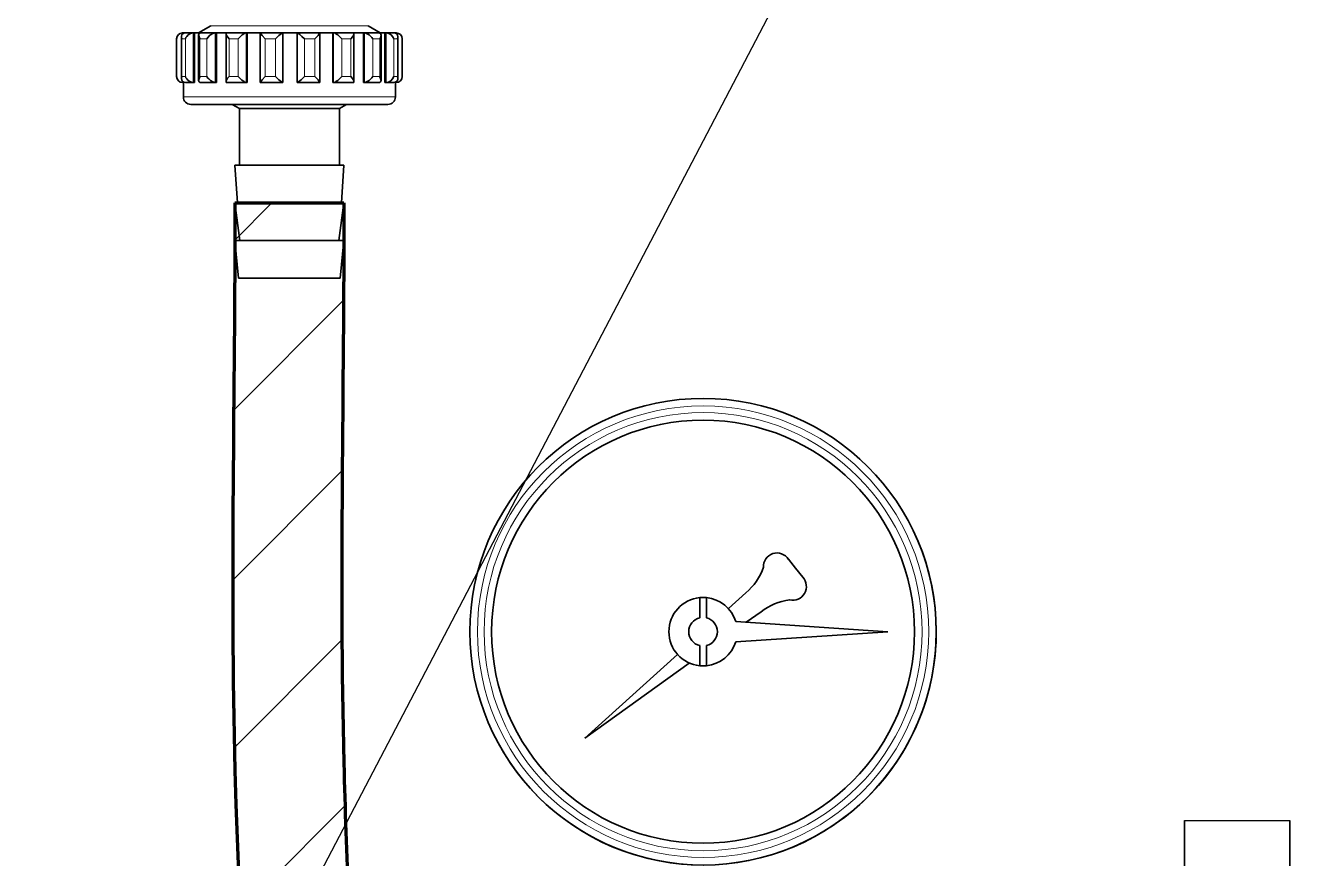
# Model space of a CAD drawing. Header units: millimetres. Extents: x -92220 to 11040, y -5929 to 27498.
# Drawn here: x 249.9 to 421, y 1340.6 to 1451.2 of the extents above; entities that cross this region are included whole.
import ezdxf

# ---------------------------------------------------------------- set-up
doc = ezdxf.new("R2010")
doc.units = ezdxf.units.MM
for name, color, linetype in [('11 Водоразборный узел', 7, 'Continuous'), ('13 Канализация 2', 7, 'Continuous'), ('17 Конструкции 2', 7, 'Continuous')]:
    doc.layers.add(name, color=color, linetype=linetype)

msp = doc.modelspace()

# ---------------------------------------------------------------- hatches: boundary and pattern name
at = {"layer": '13 Канализация 2', "lineweight": -3}
h = msp.add_hatch(dxfattribs=at)
h.set_pattern_fill('ANSI31', color=256, scale=5, style=0)
edge = h.paths.add_edge_path()
edge.add_spline(control_points=[(628.42, 289.96), (628.41, 296.53), (627.79, 309.63), (625.11, 329.01), (620.85, 347.94), (613.29, 372.55), (600.72, 402.33), (582.09, 436.52), (561.13, 469.62), (531.71, 512.62), (502.02, 554.9), (475.9, 598.71), (458.4, 631.83), (442.6, 665.49), (428.34, 699.65), (415.48, 734.27), (399.96, 781.03), (383.26, 840.51), (366.29, 912.96), (346.31, 1010.82), (326.41, 1108.78), (307.34, 1206.59), (298.31, 1267.72), (293.74, 1316.59), (291.31, 1365.81), (292.25, 1402.84), (292.25, 1427.65)], knot_values=[0, 0, 0, 0, 19.727014, 39.263718, 58.613595, 77.881164, 116.445009, 155.330985, 194.563689, 233.934036, 311.640841, 349.454811, 386.860875, 423.995714, 460.969763, 497.872007, 534.771368, 608.741647, 683.117566, 757.9428, 908.373419, 983.002416, 1056.899524, 1093.609668, 1130.227868, 1204.665591, 1204.665591, 1204.665591, 1204.665591], degree=3, periodic=0)
edge.add_line((292.25, 1427.65), (277.75, 1427.65))
edge.add_spline(control_points=[(277.75, 1427.65), (277.75, 1402.52), (274.67, 1280.26), (340.08, 987.91), (400.95, 617.01), (613.92, 391.22), (613.92, 289.83)], knot_values=[0, 0, 0, 0, 75.401912, 366.059478, 892.491043, 1196.661394, 1196.661394, 1196.661394, 1196.661394], degree=3, periodic=0)
edge.add_line((613.92, 289.83), (628.42, 289.96))

# ---------------------------------------------------------------- linework, layer by layer
at = {"layer": '11 Водоразборный узел', "lineweight": 35, "ltscale": 0.047113}
for p, q in [((274.55, 1451.2), (272.92, 1450.25)), ((295.45, 1451.2), (297.08, 1450.25))]:
    msp.add_line(p, q, dxfattribs=at)
at = {"layer": '11 Водоразборный узел', "lineweight": 13, "ltscale": 0.031981}
msp.add_line((275.83, 1451.2), (274.55, 1451.2), dxfattribs=at)
at = {"layer": '11 Водоразборный узел', "lineweight": 13, "ltscale": 0.490518}
msp.add_line((295.45, 1451.2), (275.83, 1451.2), dxfattribs=at)
at = {"layer": '11 Водоразборный узел', "lineweight": 35, "ltscale": 0.125}
for p, q in [((270, 1444.45), (270, 1449.45)), ((300, 1444.45), (300, 1449.45))]:
    msp.add_line(p, q, dxfattribs=at)
at = {"layer": '11 Водоразборный узел', "lineweight": 35, "ltscale": 0.13868}
for p, q in [((270.65, 1444.18), (270.65, 1449.73)), ((299.41, 1444.18), (299.41, 1449.73))]:
    msp.add_line(p, q, dxfattribs=at)
at = {"layer": '11 Водоразборный узел', "lineweight": 13, "ltscale": 0.011971}
for p, q in [((270.69, 1449.45), (271.17, 1449.45)), ((298.89, 1449.45), (299.36, 1449.45)), ((270.69, 1444.45), (271.17, 1444.45)), ((298.89, 1444.45), (299.36, 1444.45))]:
    msp.add_line(p, q, dxfattribs=at)
at = {"layer": '11 Водоразборный узел', "lineweight": 13, "ltscale": 0.125}
for p, q in [((270.69, 1444.45), (270.69, 1449.45)), ((271.17, 1444.45), (271.17, 1449.45)), ((273.11, 1444.45), (273.11, 1449.45)), ((274.01, 1444.45), (274.01, 1449.45)), ((276.97, 1444.45), (276.97, 1449.45)), ((278.18, 1444.45), (278.18, 1449.45)), ((281.79, 1444.45), (281.79, 1449.45)), ((283.17, 1444.45), (283.17, 1449.45)), ((287, 1444.45), (287, 1449.45)), ((288.38, 1444.45), (288.38, 1449.45)), ((291.97, 1444.45), (291.97, 1449.45)), ((293.18, 1444.45), (293.18, 1449.45)), ((296.1, 1444.45), (296.1, 1449.45)), ((297, 1444.45), (297, 1449.45)), ((298.89, 1444.45), (298.89, 1449.45)), ((299.36, 1444.45), (299.36, 1449.45))]:
    msp.add_line(p, q, dxfattribs=at)
at = {"layer": '11 Водоразборный узел', "lineweight": 35, "ltscale": 0.004736}
for p, q in [((270.99, 1450.25), (270.8, 1450.25)), ((270.99, 1443.65), (270.8, 1443.65))]:
    msp.add_line(p, q, dxfattribs=at)
at = {"layer": '11 Водоразборный узел', "lineweight": 13, "ltscale": 0.003395}
for p, q in [((270.8, 1450.12), (270.8, 1450.25)), ((270.8, 1443.65), (270.8, 1443.79))]:
    msp.add_line(p, q, dxfattribs=at)
at = {"layer": '11 Водоразборный узел', "lineweight": 35, "ltscale": 0.004486}
msp.add_line((271.17, 1450.25), (270.99, 1450.25), dxfattribs=at)
at = {"layer": '11 Водоразборный узел', "lineweight": 35, "ltscale": 0.000663757}
for p, q in [((270.99, 1450.25), (270.99, 1450.23)), ((270.99, 1443.68), (270.99, 1443.65))]:
    msp.add_line(p, q, dxfattribs=at)
at = {"layer": '11 Водоразборный узел', "lineweight": 35, "ltscale": 0.025651}
for p, q in [((271.17, 1450.25), (272.2, 1450.25)), ((271.17, 1443.65), (272.2, 1443.65))]:
    msp.add_line(p, q, dxfattribs=at)
at = {"layer": '11 Водоразборный узел', "lineweight": 35, "ltscale": 0.00445}
for p, q in [((272.38, 1450.25), (272.2, 1450.25)), ((272.38, 1443.65), (272.2, 1443.65))]:
    msp.add_line(p, q, dxfattribs=at)
at = {"layer": '11 Водоразборный узел', "lineweight": 13, "ltscale": 0.165}
for p, q in [((272.2, 1443.65), (272.2, 1450.25)), ((275.14, 1443.65), (275.14, 1450.25)), ((279.27, 1443.65), (279.27, 1450.25)), ((284.1, 1443.65), (284.1, 1450.25)), ((286.07, 1443.65), (286.07, 1450.25)), ((290.87, 1443.65), (290.87, 1450.25)), ((294.97, 1443.65), (294.97, 1450.25)), ((297.86, 1443.65), (297.86, 1450.25))]:
    msp.add_line(p, q, dxfattribs=at)
at = {"layer": '11 Водоразборный узел', "lineweight": 35, "ltscale": 0.006236}
msp.add_line((272.63, 1450.25), (272.38, 1450.25), dxfattribs=at)
at = {"layer": '11 Водоразборный узел', "lineweight": 35, "ltscale": 0.165}
for p, q in [((272.38, 1450.25), (272.38, 1443.65)), ((275.29, 1450.25), (275.29, 1443.65)), ((279.37, 1450.25), (279.37, 1443.65)), ((284.13, 1450.25), (284.13, 1443.65)), ((286.04, 1443.65), (286.04, 1450.25)), ((290.79, 1443.65), (290.79, 1450.25)), ((294.84, 1443.65), (294.84, 1450.25)), ((297.7, 1443.65), (297.7, 1450.25))]:
    msp.add_line(p, q, dxfattribs=at)
at = {"layer": '11 Водоразборный узел', "lineweight": 35, "ltscale": 0.014352}
msp.add_line((273.2, 1450.25), (272.63, 1450.25), dxfattribs=at)
at = {"layer": '11 Водоразборный узел', "lineweight": 35, "ltscale": 0.150712}
for p, q in [((272.93, 1443.94), (272.93, 1449.97)), ((297.18, 1443.94), (297.18, 1449.97))]:
    msp.add_line(p, q, dxfattribs=at)
at = {"layer": '11 Водоразборный узел', "lineweight": 13, "ltscale": 0.022498}
for p, q in [((273.11, 1449.45), (274.01, 1449.45)), ((296.1, 1449.45), (297, 1449.45)), ((273.11, 1444.45), (274.01, 1444.45)), ((296.1, 1444.45), (297, 1444.45))]:
    msp.add_line(p, q, dxfattribs=at)
at = {"layer": '11 Водоразборный узел', "lineweight": 35, "ltscale": 0.048209}
for p, q in [((273.21, 1450.25), (275.14, 1450.25)), ((294.97, 1450.25), (296.9, 1450.25)), ((273.21, 1443.65), (275.14, 1443.65)), ((294.97, 1443.65), (296.9, 1443.65))]:
    msp.add_line(p, q, dxfattribs=at)
at = {"layer": '11 Водоразборный узел', "lineweight": 35, "ltscale": 0.003628}
for p, q in [((275.29, 1450.25), (275.14, 1450.25)), ((275.29, 1443.65), (275.14, 1443.65))]:
    msp.add_line(p, q, dxfattribs=at)
at = {"layer": '11 Водоразборный узел', "lineweight": 35, "ltscale": 0.034715}
msp.add_line((276.67, 1450.25), (275.29, 1450.25), dxfattribs=at)
at = {"layer": '11 Водоразборный узел', "lineweight": 35, "ltscale": 0.159641}
for p, q in [((276.57, 1443.76), (276.57, 1450.15)), ((293.58, 1443.76), (293.58, 1450.15))]:
    msp.add_line(p, q, dxfattribs=at)
at = {"layer": '11 Водоразборный узел', "lineweight": 35, "ltscale": 0.064952}
for p, q in [((276.67, 1450.25), (279.27, 1450.25)), ((290.87, 1450.25), (293.47, 1450.25)), ((276.67, 1443.65), (279.27, 1443.65)), ((290.87, 1443.65), (293.47, 1443.65))]:
    msp.add_line(p, q, dxfattribs=at)
at = {"layer": '11 Водоразборный узел', "lineweight": 13, "ltscale": 0.030311}
for p, q in [((276.97, 1449.45), (278.18, 1449.45)), ((291.97, 1449.45), (293.18, 1449.45)), ((276.97, 1444.45), (278.18, 1444.45)), ((291.97, 1444.45), (293.18, 1444.45))]:
    msp.add_line(p, q, dxfattribs=at)
at = {"layer": '11 Водоразборный узел', "lineweight": 35, "ltscale": 0.002368}
for p, q in [((279.37, 1450.25), (279.27, 1450.25)), ((279.37, 1443.65), (279.27, 1443.65))]:
    msp.add_line(p, q, dxfattribs=at)
at = {"layer": '11 Водоразборный узел', "lineweight": 35, "ltscale": 0.044318}
msp.add_line((281.14, 1450.25), (279.37, 1450.25), dxfattribs=at)
at = {"layer": '11 Водоразборный узел', "lineweight": 35, "ltscale": 0.164392}
for p, q in [((281.13, 1443.67), (281.13, 1450.24)), ((289.04, 1443.67), (289.04, 1450.24))]:
    msp.add_line(p, q, dxfattribs=at)
at = {"layer": '11 Водоразборный узел', "lineweight": 35, "ltscale": 0.073861}
for p, q in [((281.14, 1450.25), (284.1, 1450.25)), ((286.07, 1450.25), (289.03, 1450.25)), ((281.14, 1443.65), (284.1, 1443.65)), ((286.07, 1443.65), (289.03, 1443.65))]:
    msp.add_line(p, q, dxfattribs=at)
at = {"layer": '11 Водоразборный узел', "lineweight": 13, "ltscale": 0.034468}
for p, q in [((281.79, 1449.45), (283.17, 1449.45)), ((287, 1449.45), (288.38, 1449.45)), ((281.79, 1444.45), (283.17, 1444.45)), ((287, 1444.45), (288.38, 1444.45))]:
    msp.add_line(p, q, dxfattribs=at)
at = {"layer": '11 Водоразборный узел', "lineweight": 35, "ltscale": 0.000822449}
for p, q in [((284.13, 1450.25), (284.1, 1450.25)), ((284.13, 1443.65), (284.1, 1443.65))]:
    msp.add_line(p, q, dxfattribs=at)
at = {"layer": '11 Водоразборный узел', "lineweight": 35, "ltscale": 0.047864}
msp.add_line((286.04, 1450.25), (284.13, 1450.25), dxfattribs=at)
at = {"layer": '11 Водоразборный узел', "lineweight": 35, "ltscale": 0.000743103}
for p, q in [((286.04, 1450.25), (286.07, 1450.25)), ((286.04, 1443.65), (286.07, 1443.65))]:
    msp.add_line(p, q, dxfattribs=at)
at = {"layer": '11 Водоразборный узел', "lineweight": 35, "ltscale": 0.043979}
msp.add_line((290.79, 1450.25), (289.03, 1450.25), dxfattribs=at)
at = {"layer": '11 Водоразборный узел', "lineweight": 35, "ltscale": 0.002139}
for p, q in [((290.79, 1450.25), (290.87, 1450.25)), ((290.79, 1443.65), (290.87, 1443.65))]:
    msp.add_line(p, q, dxfattribs=at)
at = {"layer": '11 Водоразборный узел', "lineweight": 35, "ltscale": 0.033938}
msp.add_line((294.84, 1450.25), (293.48, 1450.25), dxfattribs=at)
at = {"layer": '11 Водоразборный узел', "lineweight": 35, "ltscale": 0.003278}
for p, q in [((294.84, 1450.25), (294.97, 1450.25)), ((294.84, 1443.65), (294.97, 1443.65))]:
    msp.add_line(p, q, dxfattribs=at)
at = {"layer": '11 Водоразборный узел', "lineweight": 35, "ltscale": 0.019721}
msp.add_line((297.7, 1450.25), (296.91, 1450.25), dxfattribs=at)
at = {"layer": '11 Водоразборный узел', "lineweight": 35, "ltscale": 0.00402}
for p, q in [((297.7, 1450.25), (297.86, 1450.25)), ((297.7, 1443.65), (297.86, 1443.65))]:
    msp.add_line(p, q, dxfattribs=at)
at = {"layer": '11 Водоразборный узел', "lineweight": 35, "ltscale": 0.025652}
for p, q in [((297.86, 1450.25), (298.89, 1450.25)), ((297.86, 1443.65), (298.89, 1443.65))]:
    msp.add_line(p, q, dxfattribs=at)
at = {"layer": '11 Водоразборный узел', "lineweight": 35, "ltscale": 0.003481}
msp.add_line((299.03, 1450.25), (298.89, 1450.25), dxfattribs=at)
at = {"layer": '11 Водоразборный узел', "lineweight": 35, "ltscale": 0.004278}
for p, q in [((299.03, 1450.25), (299.2, 1450.25)), ((299.03, 1443.65), (299.2, 1443.65))]:
    msp.add_line(p, q, dxfattribs=at)
at = {"layer": '11 Водоразборный узел', "lineweight": 35, "ltscale": 0.000392914}
msp.add_line((299.03, 1450.25), (299.03, 1450.24), dxfattribs=at)
at = {"layer": '11 Водоразборный узел', "lineweight": 13, "ltscale": 0.002224}
for p, q in [((299.2, 1450.17), (299.2, 1450.25)), ((299.2, 1443.65), (299.2, 1443.74))]:
    msp.add_line(p, q, dxfattribs=at)
at = {"layer": '11 Водоразборный узел', "lineweight": 35, "ltscale": 0.0475}
for p, q in [((270.9, 1441.75), (270.9, 1443.65)), ((299.1, 1441.75), (299.1, 1443.65))]:
    msp.add_line(p, q, dxfattribs=at)
at = {"layer": '11 Водоразборный узел', "lineweight": 35, "ltscale": 0.000193029}
msp.add_line((293.33, 1443.65), (293.34, 1443.66), dxfattribs=at)
at = {"layer": '11 Водоразборный узел', "lineweight": 35, "ltscale": 0.000393677}
msp.add_line((299.03, 1443.67), (299.03, 1443.65), dxfattribs=at)
at = {"layer": '11 Водоразборный узел', "lineweight": 13, "ltscale": 0.043152}
msp.add_line((272.63, 1441.75), (270.9, 1441.75), dxfattribs=at)
at = {"layer": '11 Водоразборный узел', "lineweight": 35, "ltscale": 0.040092}
msp.add_line((273.5, 1440.75), (271.9, 1440.75), dxfattribs=at)
at = {"layer": '11 Водоразборный узел', "lineweight": 13}
msp.add_line((299.1, 1441.75), (272.63, 1441.75), dxfattribs=at)
at = {"layer": '11 Водоразборный узел', "lineweight": 35}
for p, q in [((298.1, 1440.75), (273.5, 1440.75)), ((344.34, 1372.03), (364.55, 1370.68)), ((364.55, 1370.68), (344.34, 1369.33))]:
    msp.add_line(p, q, dxfattribs=at)
at = {"layer": '11 Водоразборный узел', "lineweight": 35, "ltscale": 0.027424}
msp.add_line((278.35, 1440.21), (277.4, 1440.75), dxfattribs=at)
at = {"layer": '11 Водоразборный узел', "lineweight": 35, "ltscale": 0.027425}
msp.add_line((291.65, 1440.21), (292.6, 1440.75), dxfattribs=at)
at = {"layer": '11 Водоразборный узел', "lineweight": 35, "ltscale": 0.020352}
msp.add_line((279.16, 1440.21), (278.35, 1440.21), dxfattribs=at)
at = {"layer": '11 Водоразборный узел', "lineweight": 35, "ltscale": 0.188788}
for p, q in [((278.35, 1432.65), (278.35, 1440.21)), ((291.65, 1432.65), (291.65, 1440.21))]:
    msp.add_line(p, q, dxfattribs=at)
at = {"layer": '11 Водоразборный узел', "lineweight": 35, "ltscale": 0.312148}
msp.add_line((291.65, 1440.21), (279.16, 1440.21), dxfattribs=at)
at = {"layer": '11 Водоразборный узел', "lineweight": 35, "ltscale": 0.022188}
for p, q in [((278.64, 1432.65), (277.75, 1432.65)), ((278.64, 1427.65), (277.75, 1427.65)), ((278.64, 1422.65), (277.75, 1422.65))]:
    msp.add_line(p, q, dxfattribs=at)
at = {"layer": '11 Водоразборный узел', "lineweight": 35, "ltscale": 0.125293}
for p, q in [((278.09, 1427.65), (277.75, 1432.65)), ((291.91, 1427.65), (292.25, 1432.65))]:
    msp.add_line(p, q, dxfattribs=at)
at = {"layer": '11 Водоразборный узел', "lineweight": 35, "ltscale": 0.340312}
for p, q in [((292.25, 1432.65), (278.64, 1432.65)), ((292.25, 1427.65), (278.64, 1427.65)), ((292.25, 1422.65), (278.64, 1422.65))]:
    msp.add_line(p, q, dxfattribs=at)
at = {"layer": '11 Водоразборный узел', "lineweight": 35, "ltscale": 0.126119}
for p, q in [((278.42, 1422.65), (277.75, 1427.65)), ((291.58, 1422.65), (292.25, 1427.65))]:
    msp.add_line(p, q, dxfattribs=at)
at = {"layer": '11 Водоразборный узел', "lineweight": 35, "ltscale": 0.125623}
for p, q in [((278.25, 1417.65), (277.75, 1422.65)), ((291.75, 1417.65), (292.25, 1422.65))]:
    msp.add_line(p, q, dxfattribs=at)
at = {"layer": '11 Водоразборный узел', "lineweight": 35, "ltscale": 0.020658}
msp.add_line((279.08, 1417.65), (278.25, 1417.65), dxfattribs=at)
at = {"layer": '11 Водоразборный узел', "lineweight": 35, "ltscale": 0.316842}
msp.add_line((291.75, 1417.65), (279.08, 1417.65), dxfattribs=at)
at = {"layer": '11 Водоразборный узел', "lineweight": 35, "ltscale": 0.038039}
for p in [(351.36, 1380.3), (353.27, 1377.93)]:
    msp.add_line(p, (352.31, 1379.11), dxfattribs=at)
at = {"layer": '11 Водоразборный узел', "lineweight": 35, "ltscale": 0.07843}
msp.add_line((345.69, 1375.85), (343.36, 1373.75), dxfattribs=at)
at = {"layer": '11 Водоразборный узел', "lineweight": 35, "ltscale": 0.067044}
for p, q in [((339.55, 1372.52), (339.55, 1375.21)), ((340.45, 1375.21), (340.45, 1372.52)), ((339.55, 1366.15), (339.55, 1368.83)), ((340.45, 1368.83), (340.45, 1366.15))]:
    msp.add_line(p, q, dxfattribs=at)
at = {"layer": '11 Водоразборный узел', "lineweight": 35, "ltscale": 0.060296}
msp.add_line((347.71, 1373.34), (345.74, 1371.94), dxfattribs=at)
at = {"layer": '11 Водоразборный узел', "lineweight": 35, "ltscale": 0.415016}
msp.add_line((336.59, 1367.66), (324.26, 1356.55), dxfattribs=at)
at = {"layer": '11 Водоразборный узел', "lineweight": 35, "ltscale": 0.427736}
msp.add_line((338.17, 1366.51), (324.26, 1356.55), dxfattribs=at)
at = {"layer": '11 Водоразборный узел', "lineweight": 35, "ltscale": 0.201139}
for p, q in [((404, 1345.6), (404, 1337.55)), ((418, 1345.6), (418, 1337.55))]:
    msp.add_line(p, q, dxfattribs=at)
at = {"layer": '11 Водоразборный узел'}
msp.add_line((404, 1345.6), (418, 1345.6), dxfattribs=at)
at = {"layer": '11 Водоразборный узел', "lineweight": 35, "flags": 128}
for points in [[(271.17, 1450.25), (270.98, 1450.22), (270.82, 1450.14), (270.75, 1450.07), (270.7, 1449.98), (270.65, 1449.8), (270.65, 1449.73)], [(271.17, 1449.45), (271.24, 1449.62), (271.34, 1449.77), (271.53, 1449.97), (271.76, 1450.14), (271.98, 1450.22), (272.2, 1450.25)], [(273.11, 1449.45), (272.98, 1449.72), (272.94, 1449.85), (272.93, 1449.97)], [(275.14, 1450.25), (274.95, 1450.22), (274.75, 1450.14), (274.59, 1450.04), (274.44, 1449.93), (274.18, 1449.67), (274.01, 1449.45)], [(276.97, 1449.45), (276.79, 1449.68), (276.68, 1449.85), (276.6, 1450.01), (276.57, 1450.15)], [(278.18, 1449.45), (278.49, 1449.77), (278.72, 1449.97), (278.96, 1450.14), (279.08, 1450.2), (279.18, 1450.24), (279.27, 1450.25)], [(281.13, 1450.24), (281.13, 1450.23), (281.14, 1450.21), (281.2, 1450.11), (281.36, 1449.92), (281.79, 1449.45)], [(283.17, 1449.45), (283.6, 1449.88), (283.93, 1450.16), (284.06, 1450.24), (284.09, 1450.25), (284.1, 1450.25)], [(287, 1449.45), (286.67, 1449.77), (286.39, 1450.03), (286.26, 1450.14), (286.12, 1450.23), (286.08, 1450.25), (286.07, 1450.25)], [(289.04, 1450.24), (289.04, 1450.23), (289.03, 1450.21), (288.97, 1450.11), (288.81, 1449.92), (288.38, 1449.45)], [(291.97, 1449.45), (291.66, 1449.77), (291.43, 1449.97), (291.18, 1450.14), (291.07, 1450.2), (290.97, 1450.24), (290.87, 1450.25)], [(293.18, 1449.45), (293.41, 1449.76), (293.5, 1449.9), (293.56, 1450.03), (293.58, 1450.15)], [(296.1, 1449.45), (295.98, 1449.62), (295.84, 1449.77), (295.62, 1449.97), (295.36, 1450.14), (295.16, 1450.22), (294.97, 1450.25)], [(297, 1449.45), (297.09, 1449.61), (297.15, 1449.77), (297.18, 1449.97)], [(297.86, 1450.25), (298.08, 1450.22), (298.29, 1450.14), (298.53, 1449.97), (298.72, 1449.77), (298.81, 1449.62), (298.89, 1449.45)], [(271.17, 1444.45), (271.24, 1444.29), (271.34, 1444.14), (271.53, 1443.94), (271.76, 1443.77), (271.98, 1443.69), (272.2, 1443.65)], [(274.01, 1444.45), (274.13, 1444.29), (274.27, 1444.14), (274.49, 1443.94), (274.75, 1443.77), (274.95, 1443.69), (275.14, 1443.65)], [(276.57, 1443.76), (276.6, 1443.9), (276.68, 1444.06), (276.78, 1444.22), (276.97, 1444.45)], [(279.27, 1443.65), (279.18, 1443.67), (279.08, 1443.71), (278.97, 1443.77), (278.67, 1443.98), (278.39, 1444.23), (278.18, 1444.45)], [(281.13, 1443.67), (281.13, 1443.67), (281.14, 1443.7), (281.2, 1443.79), (281.36, 1443.99), (281.79, 1444.45)], [(283.17, 1444.45), (283.6, 1444.03), (283.93, 1443.75), (284.06, 1443.67), (284.09, 1443.66), (284.1, 1443.65)], [(287, 1444.45), (286.56, 1444.03), (286.23, 1443.75), (286.11, 1443.67), (286.08, 1443.66), (286.07, 1443.65)], [(289.04, 1443.67), (289.04, 1443.67), (289.03, 1443.7), (288.97, 1443.79), (288.81, 1443.99), (288.38, 1444.45)], [(291.97, 1444.45), (291.66, 1444.14), (291.43, 1443.94), (291.18, 1443.77), (291.07, 1443.71), (290.97, 1443.67), (290.87, 1443.65)], [(293.58, 1443.76), (293.55, 1443.9), (293.47, 1444.06), (293.36, 1444.22), (293.18, 1444.45)], [(296.1, 1444.45), (295.98, 1444.29), (295.84, 1444.14), (295.62, 1443.94), (295.36, 1443.77), (295.16, 1443.69), (294.97, 1443.65)], [(299.41, 1444.18), (299.4, 1444.06), (299.37, 1443.95), (299.31, 1443.85), (299.23, 1443.77), (299.08, 1443.68), (298.89, 1443.65)]]:
    msp.add_lwpolyline(points, dxfattribs=at)
at = {"layer": '11 Водоразборный узел', "lineweight": 35}
for radius in [31, 28.11]:
    msp.add_circle((340, 1370.68), radius, dxfattribs=at)
at = {"layer": '11 Водоразборный узел', "lineweight": 13}
for radius in [30, 29.11]:
    msp.add_circle((340, 1370.68), radius, dxfattribs=at)
at = {"layer": '11 Водоразборный узел', "lineweight": 35}
for centre, radius, start, end in [((270.8, 1449.45), 0.8, 90, 180), ((271.5, 1449.74), 0.85, 180.6576, 199.4658), ((281.14, 1450.24), 0.0108, 82.5334, 187.4777), ((289.03, 1450.24), 0.0108, 352.5192, 97.4701), ((299.2, 1449.45), 0.8, 0, 90), ((298.56, 1449.74), 0.85, 340.5342, 359.3424), ((270.8, 1444.45), 0.8, 180, 270), ((271.5, 1444.17), 0.85, 160.5342, 179.3424), ((299.2, 1444.45), 0.8, 270, 0), ((298.56, 1444.17), 0.85, 0.6583, 19.4656), ((281.14, 1443.67), 0.0108, 172.5192, 277.4701), ((289.03, 1443.67), 0.0108, 262.5299, 7.4808), ((271.9, 1441.75), 1, 180, 270), ((298.1, 1441.75), 1, 270, 360), ((340, 1370.68), 31, 208.6479, 28.6479), ((349.83, 1379.34), 1.8, 31.9662, 183.459), ((340.51, 1381.95), 8, 310.342, 340.1927), ((351.91, 1376.69), 1.83, 257.4857, 42.3198), ((340, 1370.68), 4.55, 95.6759, 264.3241), ((340, 1370.68), 4.55, 84.3241, 95.6759), ((340, 1370.68), 4.55, 17.2881, 84.3241), ((352.55, 1366.97), 8, 97.4227, 127.2734), ((340, 1370.68), 1.9, 103.7002, 256.2998), ((340, 1370.68), 1.9, 283.7002, 76.2998), ((340, 1370.68), 4.55, 275.6759, 342.7119), ((340, 1370.68), 4.55, 264.3241, 275.6759)]:
    msp.add_arc(centre, radius, start, end, dxfattribs=at)
for centre, major_axis, ratio, start_param, end_param in [((273.73, 1449.45), (0.726, -0.726), 0.466142, 2.705414, 3.577781), ((277.37, 1449.45), (0.772, -0.772), 0.268012, 2.87973, 3.403461), ((292.78, 1449.46), (0.772, 0.772), 0.268158, 6.021173, 6.545188), ((296.38, 1449.45), (-0.726, -0.726), 0.46611, 2.705431, 3.577747), ((298.61, 1449.45), (0.655, 0.655), 0.700231, 5.672299, 6.89407), ((271.45, 1444.45), (0.655, 0.655), 0.700231, 2.530706, 3.752477), ((273.73, 1444.45), (-0.724, -0.725), 0.466278, 5.148196, 5.846669), ((273.73, 1444.45), (-0.725, -0.725), 0.466214, 5.846935, 6.71943), ((277.37, 1444.45), (0.772, 0.772), 0.26813, 2.879607, 3.403567), ((292.78, 1444.45), (0.772, -0.772), 0.26813, 6.021211, 6.545171), ((296.38, 1444.45), (0.725, -0.725), 0.466214, 5.84694, 6.719435), ((296.38, 1444.45), (0.724, -0.725), 0.466278, 0.436516, 1.13499), ((298.13, 1444.45), (-0.655, -0.655), 0.700209, 0.610862, 2.181655)]:
    msp.add_ellipse(centre, major_axis=major_axis, ratio=ratio, start_param=start_param, end_param=end_param, dxfattribs=at)
at = {"layer": '13 Канализация 2', "lineweight": 80}
msp.add_line((277.75, 1427.65), (292.25, 1427.65), dxfattribs=at)
at = {"layer": '13 Канализация 2', "lineweight": 80, "start_tangent": (0, -1), "end_tangent": (0, -1)}
msp.add_spline([(277.75, 1427.65), (277.75, 1352.25), (320.83, 1064.81), (480.45, 563.16), (613.92, 289.83)], degree=3, dxfattribs=at)
at = {"layer": '13 Канализация 2', "lineweight": 80}
msp.add_open_spline([(292.25, 1427.65), (292.25, 1402.84), (291.31, 1365.81), (293.74, 1316.59), (298.31, 1267.72), (307.34, 1206.59), (326.41, 1108.78), (346.31, 1010.82), (366.29, 912.96), (383.26, 840.51), (399.96, 781.03), (415.48, 734.27), (428.34, 699.65), (442.6, 665.49), (458.4, 631.83), (475.9, 598.71), (502.02, 554.9), (531.71, 512.62), (561.13, 469.62), (582.09, 436.52), (600.72, 402.33), (613.29, 372.55), (620.85, 347.94), (625.11, 329.01), (627.79, 309.63), (628.41, 296.53), (628.42, 289.96)], degree=3, knots=[0, 0, 0, 0, 74.437722, 111.055923, 147.766067, 221.663174, 296.292172, 446.722791, 521.548025, 595.923944, 669.894223, 706.793584, 743.695828, 780.669877, 817.804716, 855.21078, 893.02475, 970.731554, 1010.101902, 1049.334606, 1088.220582, 1126.784427, 1146.051996, 1165.401873, 1184.938576, 1204.665591, 1204.665591, 1204.665591, 1204.665591], dxfattribs=at)
at = {"layer": '17 Конструкции 2', "color": 2}
msp.add_line((444, 1634.5), (50, 882), dxfattribs=at)

doc.saveas('drawing.dxf')
